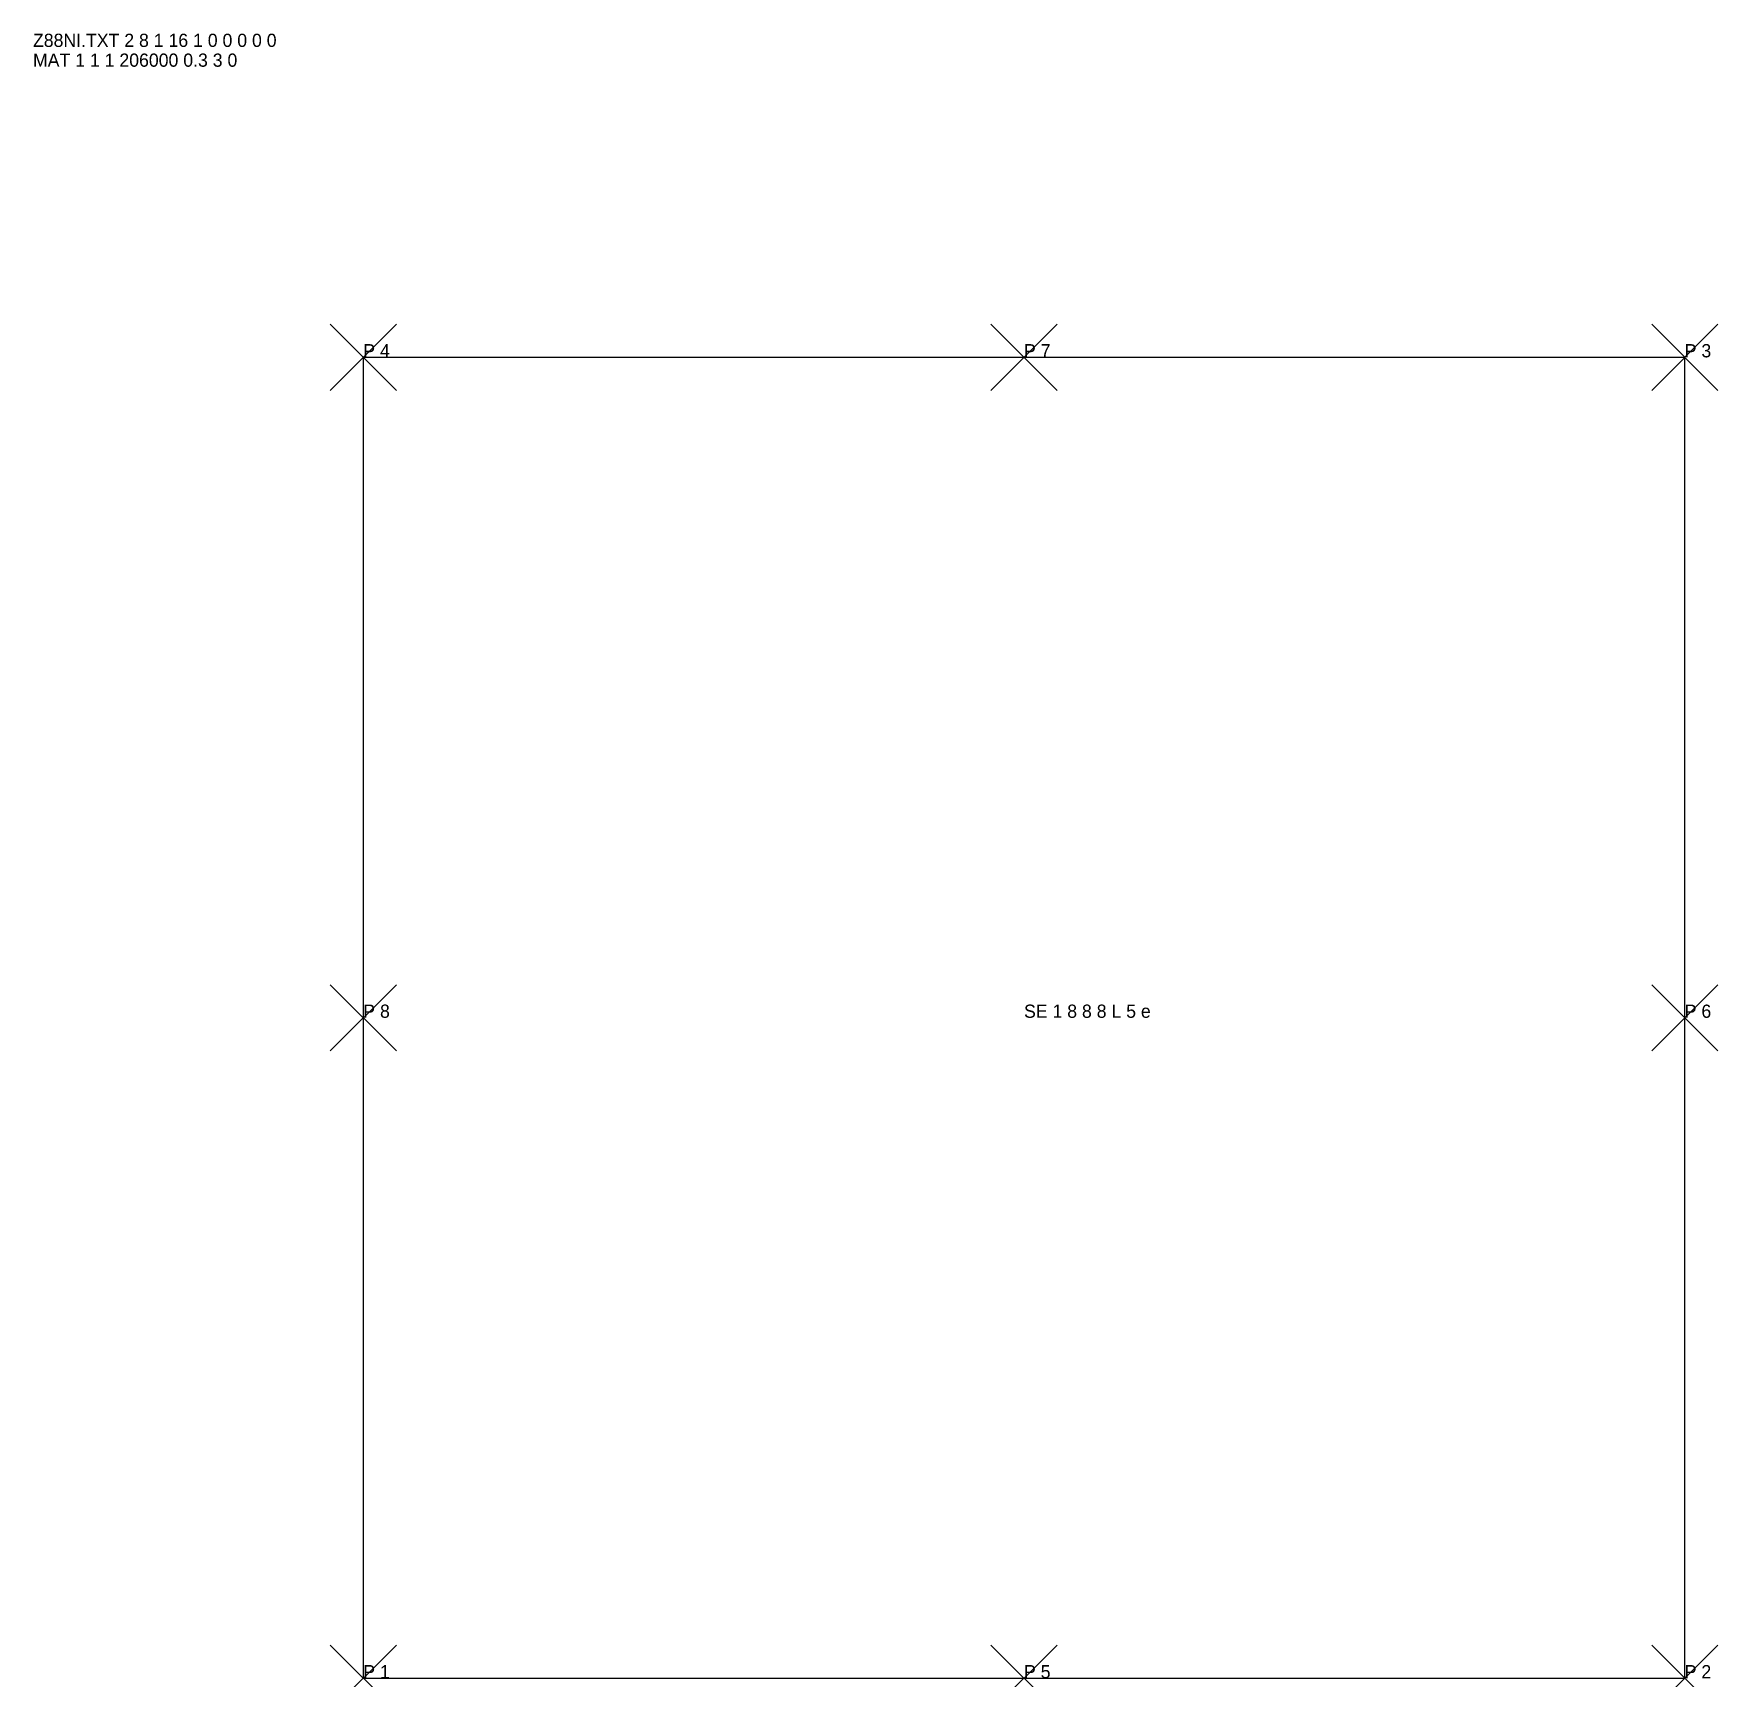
# Model space of a CAD drawing. Extents: x 30 to 80.8, y 0 to 49.8.
import ezdxf

# ---------------------------------------------------------------- set-up
doc = ezdxf.new("R2010")
doc.units = 0
doc.header["$PDMODE"] = 3
doc.header["$PDSIZE"] = -3
for name, color, linetype in [('Z88EIO', 5, 'CONTINUOUS'), ('Z88GEN', 6, 'CONTINUOUS'), ('Z88KNR', 1, 'CONTINUOUS'), ('Z88NET', 5, 'CONTINUOUS'), ('Z88PKT', 1, 'CONTINUOUS')]:
    doc.layers.add(name, color=color, linetype=linetype)

msp = doc.modelspace()

# ---------------------------------------------------------------- linework, layer by layer
at = {"layer": 'Z88NET'}
for p, q in [((60, 40), (40, 40)), ((40, 40), (40, 20)), ((80, 40), (60, 40)), ((80, 20), (80, 40)), ((40, 20), (40, 0)), ((80, 0), (80, 20)), ((40, 0), (60, 0)), ((60, 0), (80, 0))]:
    msp.add_line(p, q, dxfattribs=at)
at = {"layer": 'Z88PKT'}
for p in [(40, 40), (60, 40), (80, 40), (40, 20), (80, 20), (40, 0), (60, 0), (80, 0)]:
    msp.add_point(p, dxfattribs=at)

# ---------------------------------------------------------------- texts
at = {"layer": 'Z88EIO'}
msp.add_text('SE 1 8 8 8 L 5 e', height=0.4, dxfattribs=at).set_placement((60, 20))
at = {"layer": 'Z88GEN'}
for s, p in [('Z88NI.TXT 2 8 1 16 1 0 0 0 0 0', (30, 49.4)), ('MAT 1 1 1 206000 0.3 3 0', (30, 48.8))]:
    msp.add_text(s, height=0.4, dxfattribs=at).set_placement(p)
at = {"layer": 'Z88KNR'}
for s, p in [('P 4', (40, 40)), ('P 7', (60, 40)), ('P 3', (80, 40)), ('P 8', (40, 20)), ('P 6', (80, 20)), ('P 1', (40, 0)), ('P 5', (60, 0)), ('P 2', (80, 0))]:
    msp.add_text(s, height=0.4, dxfattribs=at).set_placement(p)

doc.saveas('drawing.dxf')
